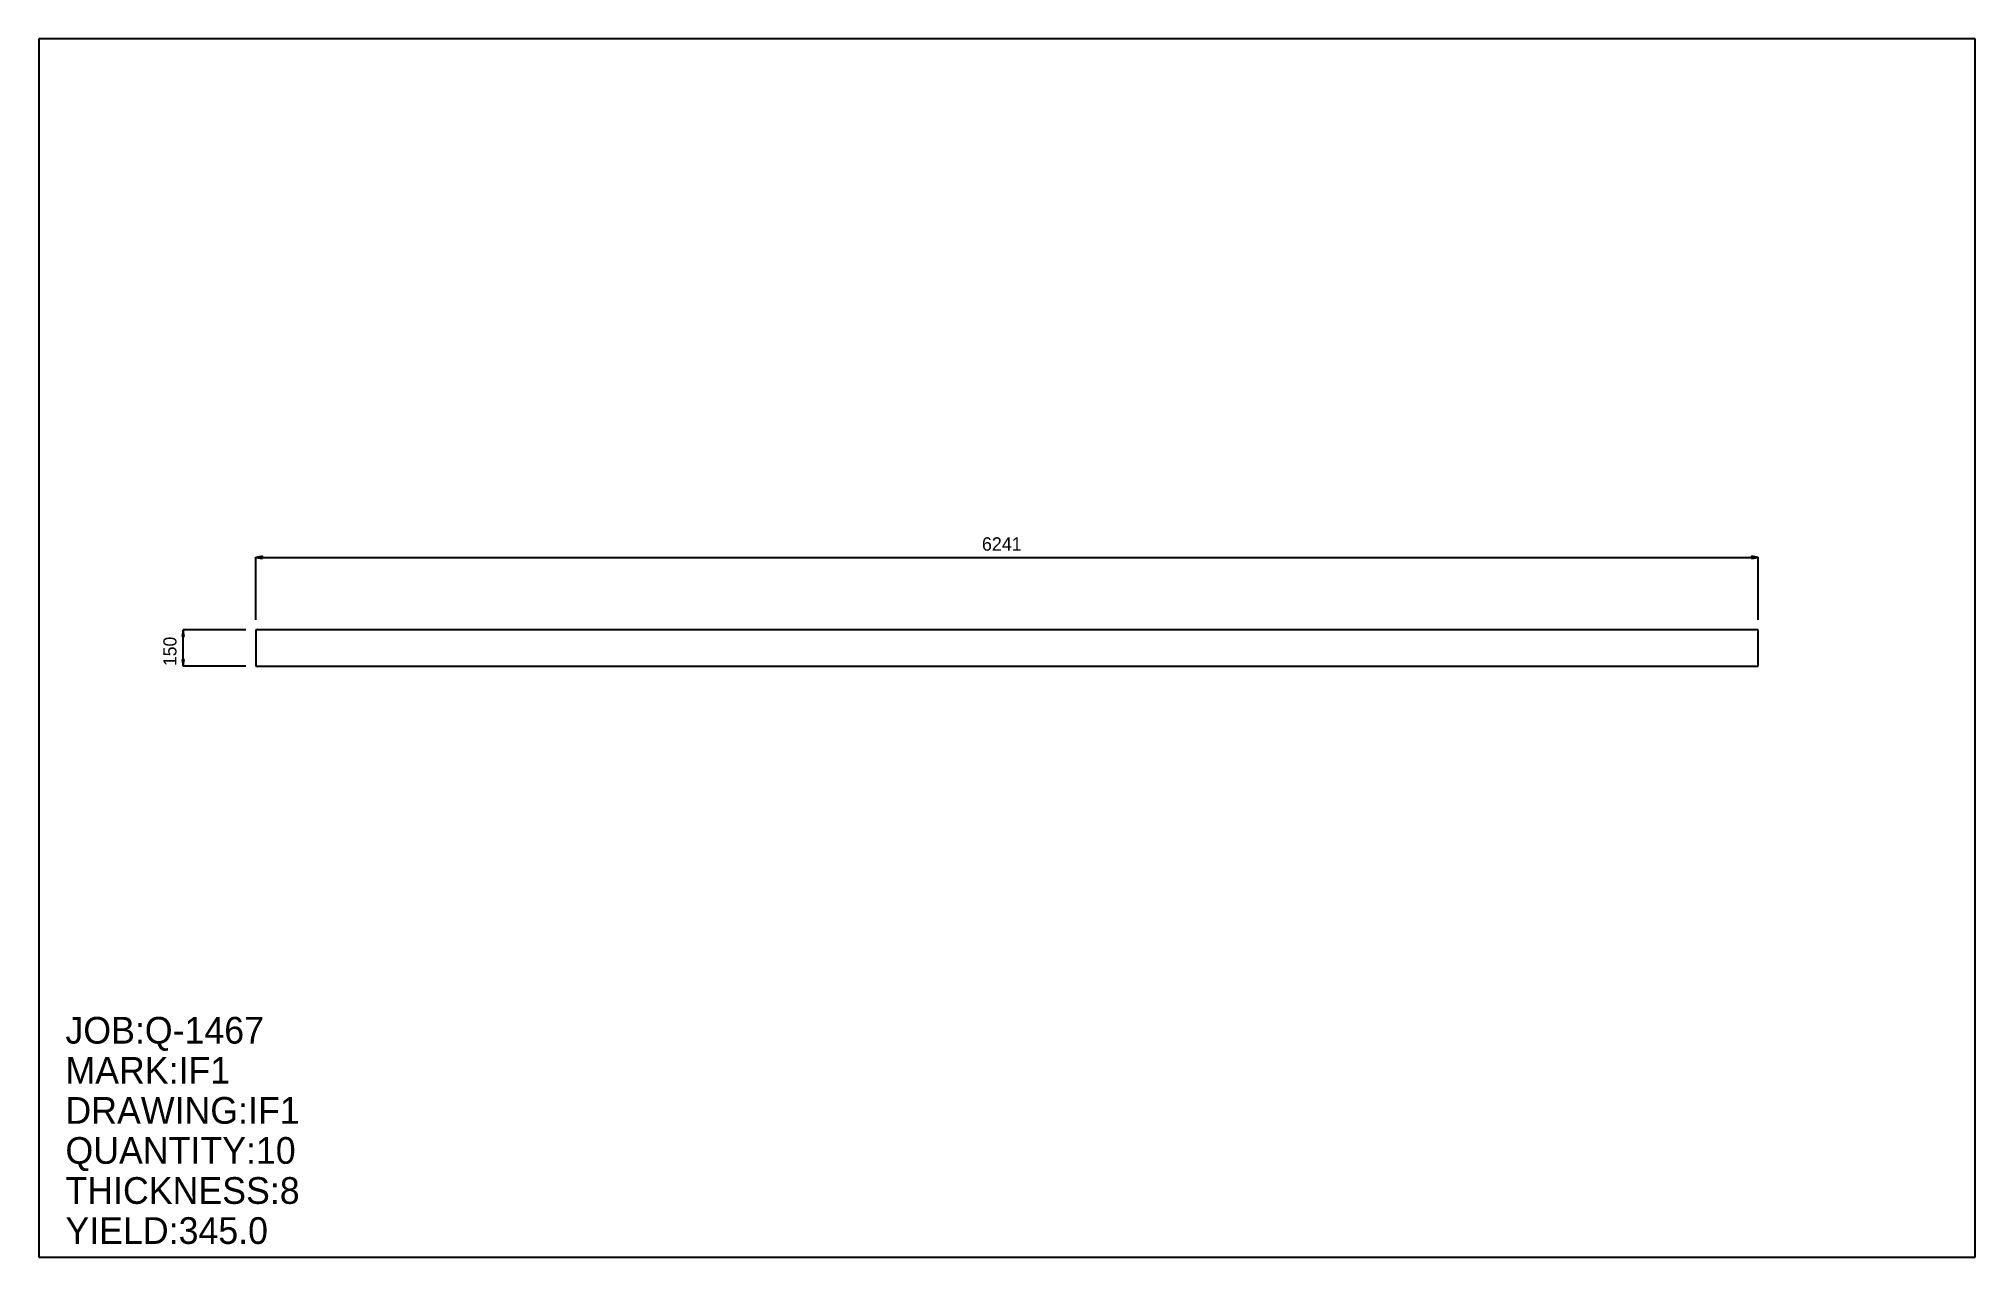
# Model space of a CAD drawing. Extents: x 0 to 8044, y 0 to 5062.
import ezdxf

# ---------------------------------------------------------------- set-up
doc = ezdxf.new("R2010")
doc.units = 0
doc.header["$LTSCALE"] = 0.125
for name, color, linetype in [('2', 7, 'CONTINUOUS'), ('3', 1, 'CONTINUOUS'), ('5', 7, 'CONTINUOUS'), ('6', 6, 'CONTINUOUS')]:
    doc.layers.add(name, color=color, linetype=linetype)

# ---------------------------------------------------------------- blocks, each defined once
blk = doc.blocks.new('ARROW')
at = {"layer": '2', "linetype": 'CONTINUOUS'}
for p, q in [((0, 0), (-1, 0.166667)), ((-1, 0.166667), (-1, -0.166667)), ((-1, -0.166667), (0, 0))]:
    blk.add_line(p, q, dxfattribs=at)
blk = doc.blocks.new('PLATE')
at = {"layer": '3', "linetype": 'CONTINUOUS'}
for p, q in [((0, 0), (0, -150)), ((6240.7178, 0), (0, 0)), ((6240.7178, -150), (6240.7178, 0)), ((0, -150), (6240.7178, -150))]:
    blk.add_line(p, q, dxfattribs=at)
at = {"layer": '5', "linetype": 'CONTINUOUS'}
for p, q in [((-0.1, -75), (0.1, -75)), ((0, -75.099998), (0, -74.900002))]:
    blk.add_line(p, q, dxfattribs=at)
blk.add_circle((0, -75), 0.1, dxfattribs=at)
at = {"layer": '6', "linetype": 'CONTINUOUS'}
for p, q in [((0, 41.604786), (0, 301.63474)), ((0, 301.58475), (6240.7178, 301.58475)), ((6240.7178, 41.604786), (6240.7178, 301.63474)), ((-41.604774, 0.000003), (-301.6347, 0.000023)), ((-301.58475, -149.99998), (-301.58472, 0.000023)), ((-41.604786, -150), (-301.63474, -149.99998))]:
    blk.add_line(p, q, dxfattribs=at)
at = {"layer": '6', "xscale": 27.736523, "yscale": 27.736523, "zscale": 27.736523}
for p, rotation in [((0, 301.58475), 180), ((-301.58472, 0.000023), 90), ((-301.58475, -149.99998), 270)]:
    blk.add_blockref('ARROW', p, dxfattribs=dict(at, rotation=rotation))
blk.add_blockref('ARROW', (6240.7178, 301.58475), dxfattribs=at)
at = {"layer": '5'}
blk.add_text('ZERO', height=0.015, dxfattribs=at).set_placement((0, -75))
at = {"layer": '6'}
blk.add_text('6241', height=55.473, dxfattribs=at).set_placement((3016.3469, 329.32126))
blk.add_text('150', height=54.545, rotation=90, dxfattribs=at).set_placement((-329.32126, -149.99998))

msp = doc.modelspace()

# ---------------------------------------------------------------- linework, layer by layer
at = {"layer": '5', "linetype": 'CONTINUOUS'}
for p, q in [((8043.5928, 5061.916), (0, 5061.916)), ((0, 5061.916), (0, 0)), ((8043.5928, 0), (8043.5928, 5061.916)), ((0, 0), (8043.5928, 0))]:
    msp.add_line(p, q, dxfattribs=at)

# ---------------------------------------------------------------- block references
at = {"layer": '2'}
msp.add_blockref('PLATE', (901.4375, 2605.958), dxfattribs=at)

# ---------------------------------------------------------------- texts
at = {"layer": '5'}
for s, p in [('JOB:Q-1467', (110.94609, 887.56873)), ('MARK:IF1', (110.94609, 721.1496)), ('DRAWING:IF1', (110.94609, 554.73047)), ('QUANTITY:10', (110.94609, 388.31131)), ('THICKNESS:8', (110.94609, 221.89218)), ('YIELD:345.0', (110.94609, 55.473045))]:
    msp.add_text(s, height=110.946, dxfattribs=at).set_placement(p)

doc.saveas('drawing.dxf')
